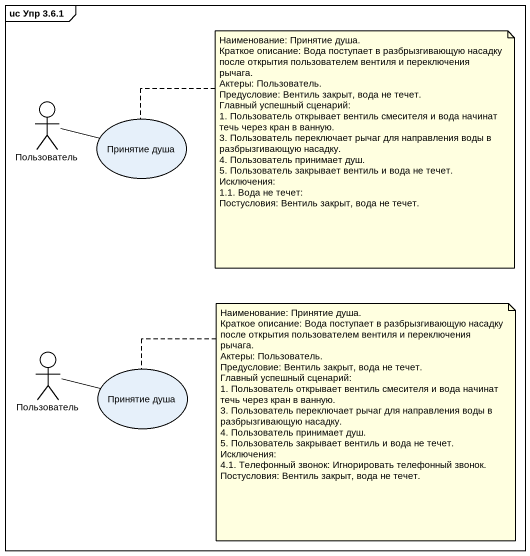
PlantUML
@startuml
mainframe uc Упр 3.6.1
actor Пользователь
usecase "Принятие душа" as Принятие_душа
actor "Пользователь" as Пользователь_2
usecase "Принятие душа" as Принятие_душа_2
Пользователь -right- Принятие_душа
Пользователь_2 -right- Принятие_душа_2
note right of Принятие_душа
  Наименование: Принятие душа.
  Краткое описание: Вода поступает в разбрызгивающую насадку после открытия пользователем вентиля и переключения рычага.
  Актеры: Пользователь.
  Предусловие: Вентиль закрыт, вода не течет.
  Главный успешный сценарий:
  1. Пользователь открывает вентиль смесителя и вода начинат течь через кран в ванную.
  3. Пользователь переключает рычаг для направления воды в разбрызгивающую насадку.
  4. Пользователь принимает душ.
  5. Пользователь закрывает вентиль и вода не течет.
  Исключения:
  1.1. Вода не течет:
  Постусловия: Вентиль закрыт, вода не течет.
end note
note right of Принятие_душа_2
  Наименование: Принятие душа.
  Краткое описание: Вода поступает в разбрызгивающую насадку после открытия пользователем вентиля и переключения рычага.
  Актеры: Пользователь.
  Предусловие: Вентиль закрыт, вода не течет.
  Главный успешный сценарий:
  1. Пользователь открывает вентиль смесителя и вода начинат течь через кран в ванную.
  3. Пользователь переключает рычаг для направления воды в разбрызгивающую насадку.
  4. Пользователь принимает душ.
  5. Пользователь закрывает вентиль и вода не течет.
  Исключения:
  4.1. Телефонный звонок: Игнорировать телефонный звонок.
  Постусловия: Вентиль закрыт, вода не течет.
end note
@enduml
